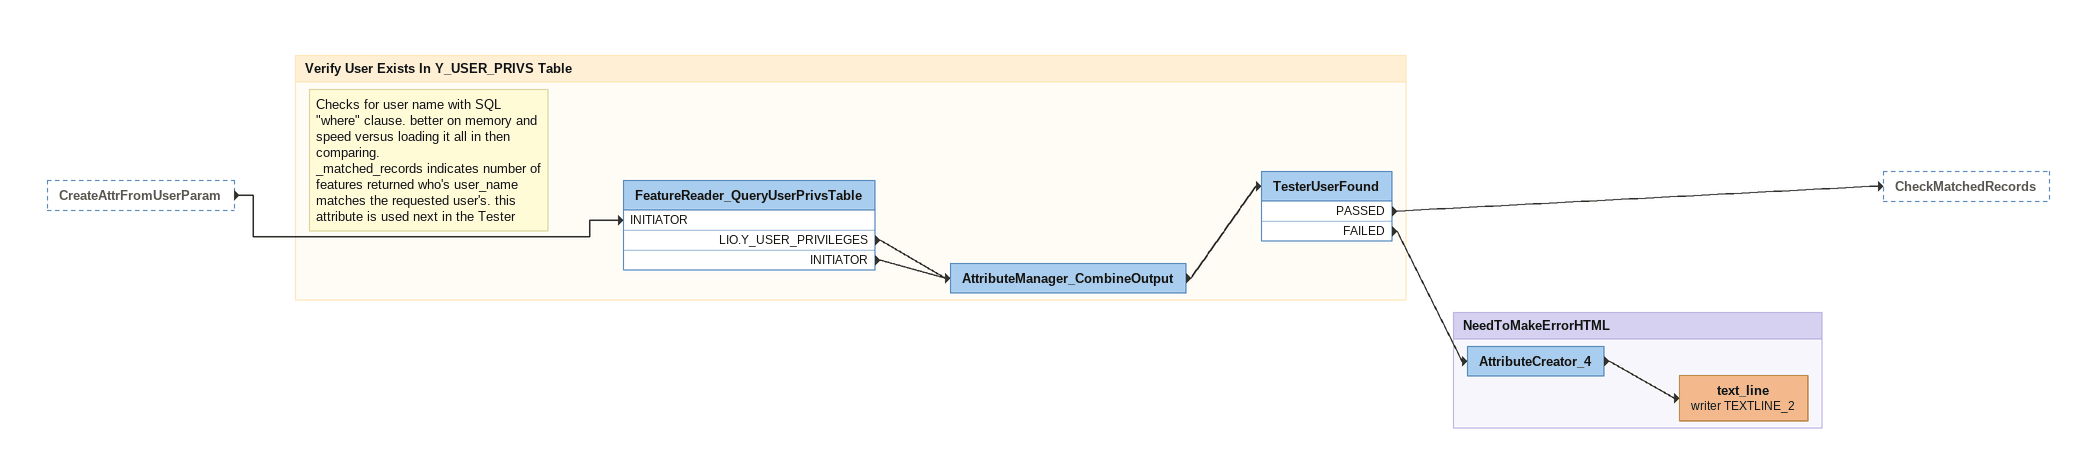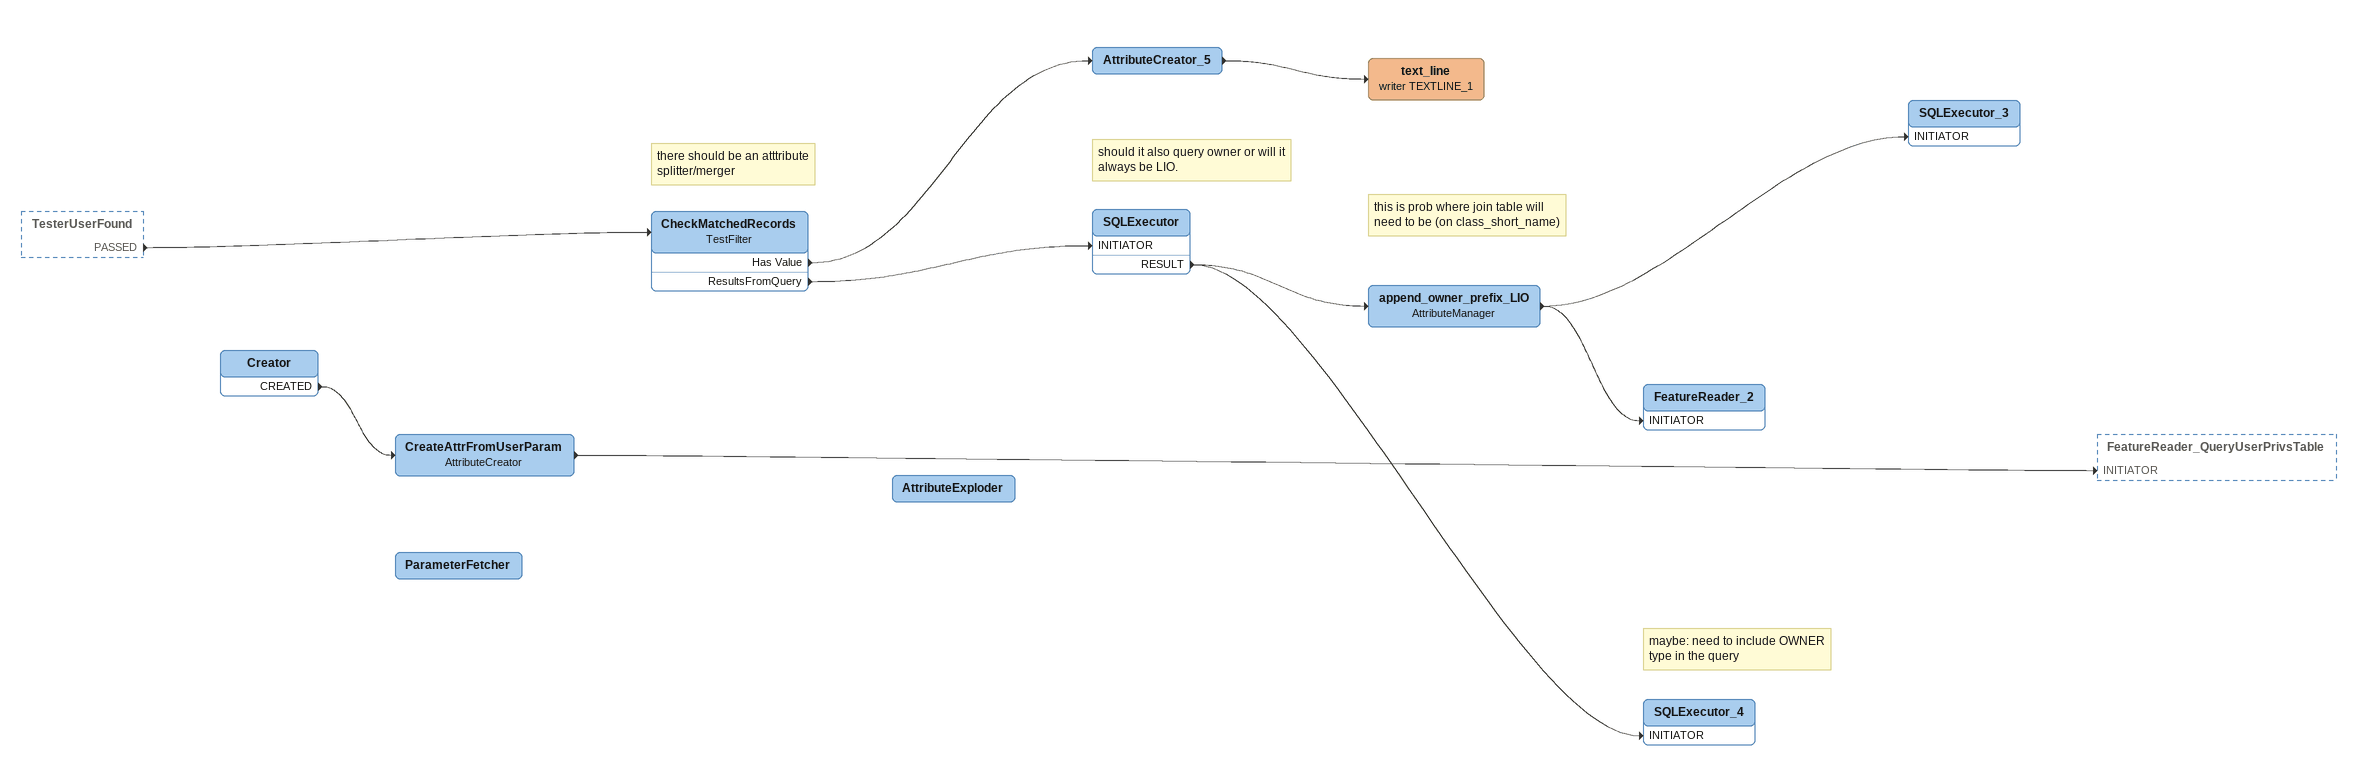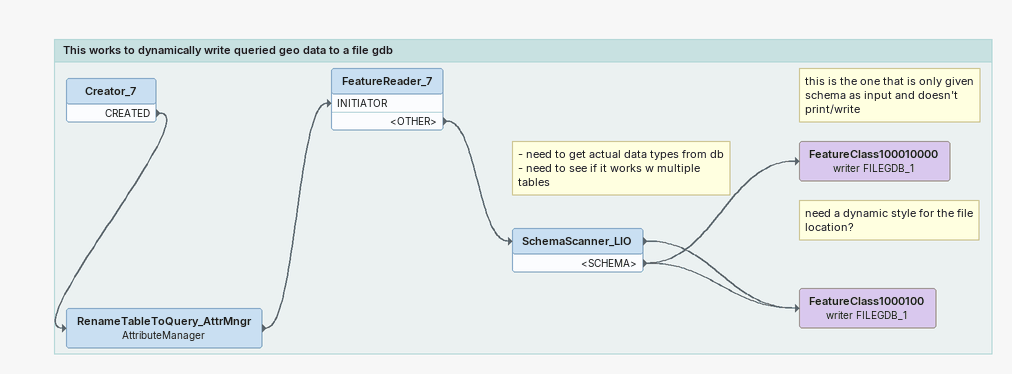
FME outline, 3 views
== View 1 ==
CreateAttrFromUserParam [outside]
    -> FeatureReader_QueryUserPrivsTable [INITIATOR]

Bookmark: Verify User Exists In Y_USER_PRIVS Table
Note: Checks for user name with SQL "where" clause. better on memory and speed versus loading it all in then comparing. / _matched_records indicates number of features returned who's user_name matches the requested user's. this attribute is used next in the Tester
FeatureReader_QueryUserPrivsTable
    LIO.Y_USER_PRIVILEGES -> AttributeManager_CombineOutput
    INITIATOR -> AttributeManager_CombineOutput
AttributeManager_CombineOutput
    -> TesterUserFound
TesterUserFound
    PASSED -> CheckMatchedRecords
    FAILED -> AttributeCreator_4

Bookmark: NeedToMakeErrorHTML
AttributeCreator_4
    -> text_line (writer TEXTLINE_2)
text_line (writer TEXTLINE_2)

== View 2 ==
TesterUserFound [outside]
    PASSED -> CheckMatchedRecords
Creator
    CREATED -> CreateAttrFromUserParam
CreateAttrFromUserParam: AttributeCreator
    -> FeatureReader_QueryUserPrivsTable [INITIATOR]
Note: there should be an atttribute splitter/merger
CheckMatchedRecords: TestFilter
    Has Value -> AttributeCreator_5
    ResultsFromQuery -> SQLExecutor [INITIATOR]
AttributeCreator_5
    -> text_line (writer TEXTLINE_1)
text_line (writer TEXTLINE_1)
Note: should it also query owner or will it always be LIO.
Note: this is prob where join table will need to be (on class_short_name)
SQLExecutor
    RESULT -> append_owner_prefix_LIO
    RESULT -> SQLExecutor_4 [INITIATOR]
append_owner_prefix_LIO: AttributeManager
    -> FeatureReader_2 [INITIATOR]
    -> SQLExecutor_3 [INITIATOR]
SQLExecutor_3
FeatureReader_2
Note: maybe: need to include OWNER type in the query
SQLExecutor_4
ParameterFetcher
AttributeExploder

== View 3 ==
Bookmark: This works to dynamically write queried geo data to a file gdb
Creator_7
    CREATED -> RenameTableToQuery_AttrMngr
RenameTableToQuery_AttrMngr: AttributeManager
    -> FeatureReader_7 [INITIATOR]
FeatureReader_7
    <OTHER> -> SchemaScanner_LIO
Note: - need to get actual data types from db / - need to see if it works w multiple tables
SchemaScanner_LIO
    -> FeatureClass1000100 (writer FILEGDB_1)
    <SCHEMA> -> FeatureClass1000100 (writer FILEGDB_1)
    <SCHEMA> -> FeatureClass100010000 (writer FILEGDB_1)
Note: this is the one that is only given schema as input and doesn't print/write
FeatureClass100010000 (writer FILEGDB_1)
Note: need a dynamic style for the file location?
FeatureClass1000100 (writer FILEGDB_1)
